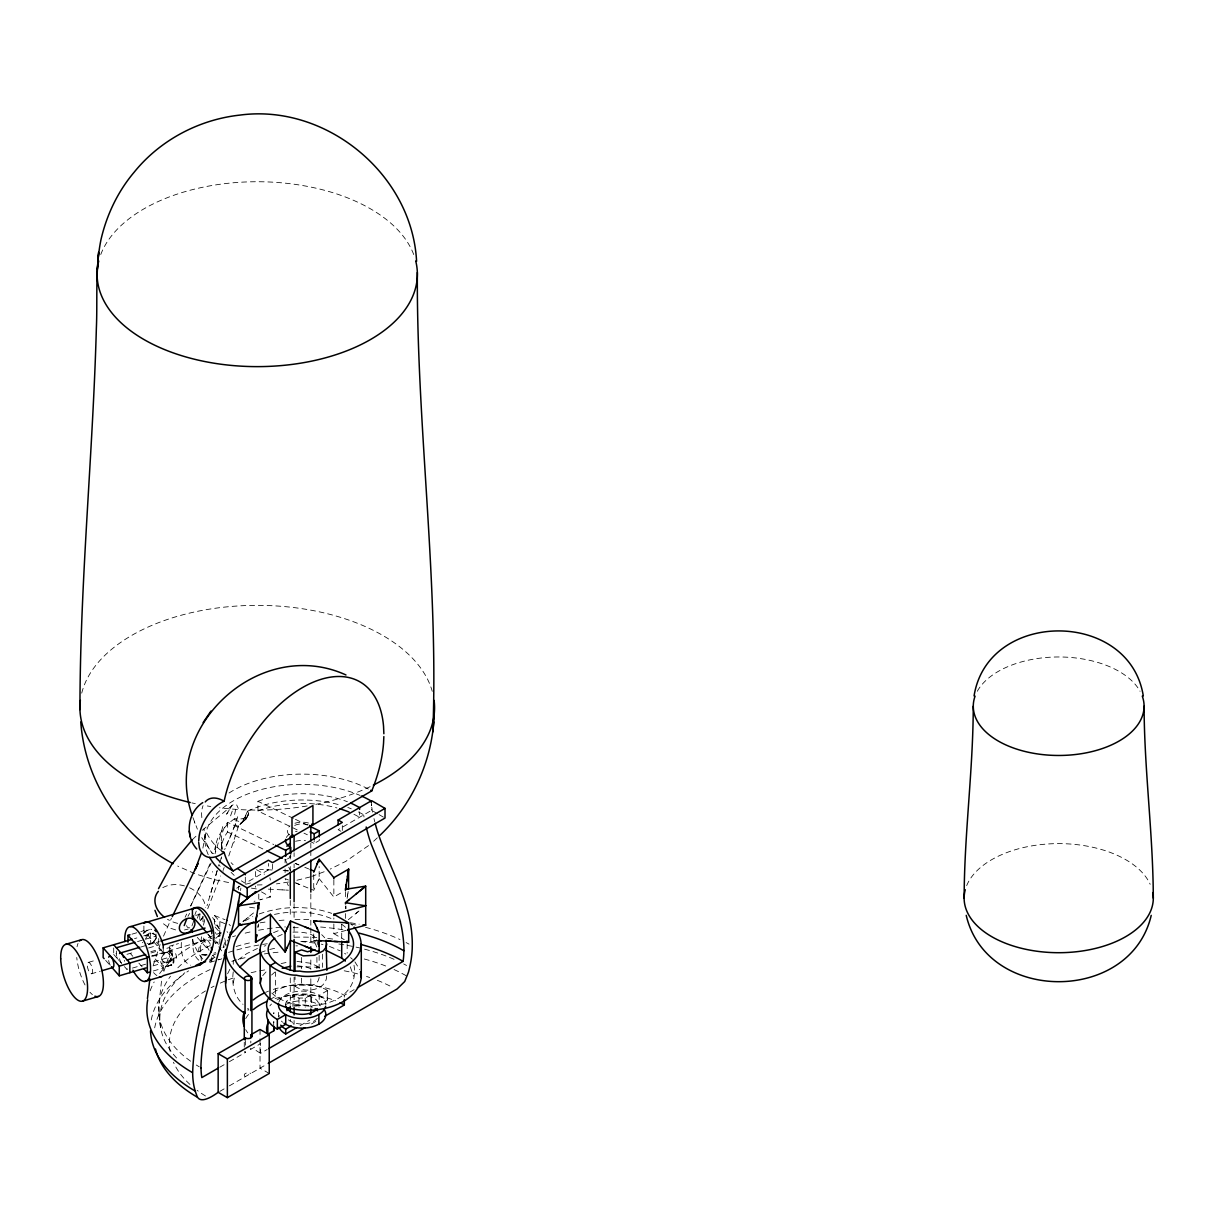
<?xml version="1.0" encoding="UTF-8"?>
<svg xmlns="http://www.w3.org/2000/svg" width="1214" height="1214" viewBox="0 0 1214 1214"><rect width="100%" height="100%" fill="white"/><g stroke="black" fill="none" stroke-linecap="round" stroke-linejoin="round"><path stroke-width="0.75" stroke-dasharray="5 3.75" d="M244.272 1047.151L244.272 1041.597M319.145 955.418L319.145 968.575M233.27 971.792C231.586 983.431 233.938 996.299 243.012 1004.357M319.176 977.407C316.778 990.943 301.816 981.534 295.048 986.087L295.048 976.693M176.303 957.634L176.334 956.48M221.343 848.404L221.661 840.786L221.434 847.964L221.358 842.258M233.27 983.082L234.757 975.555M181.356 942.428C180.886 950.577 181.736 961.883 190.628 965.191M192.859 939.393C192.465 946.313 192.814 955.843 199.278 960.562M161.508 981.17L158.897 1004.858L159.535 1020.215M347.902 893.292L348.175 891.516M258.005 926.935L258.294 925.068M257.899 927.542L258.476 923.869M347.098 898.345L348.372 890.302M345.899 905.902L346.081 908.527M347.462 896.023L347.644 894.915M205.561 834.61L202.799 848.495M225.925 945.827L226.153 944.629M237.686 816.734L231.798 833.502M248.02 815.687L248.445 813.881L246.518 818.479L238.612 825.854A3.672 1.472 -48.2 0 1 237.671 826.218L235.531 824.822L234.651 819.435A9.727 7.906 50.2 0 0 244.135 820.649A9.727 5.615 60 0 0 245.638 817.447A9.666 5.584 0 0 0 247.702 811.331M215.834 844.883L213.603 853.73M204.104 921.805L204.635 919.605M221.494 831.453L223.118 825.156M220.751 834.413L215.03 853.761M247.459 811.483L243.301 820.482L238.612 825.854L228.186 857.797M153.359 964.993L160.096 944.507M163.89 971.367L172.525 945.403M217.169 870.802L209.901 896.402M217.154 870.529L207.033 905.796M218.52 865.977L218.99 864.444M219.734 862.82L221.282 858.025M207.731 908.74L220.553 875.962M190.81 905.932L211.19 862.911M221.069 858.344L221.601 856.887M209.992 863.928L190.568 906.054M227.155 941.093L227.61 939.924M197.29 918.179L197.336 918.072A30.229 10.015 -77.6 0 1 199.278 913.535M223.103 947.421L223.148 947.315A30.229 22.383 82.5 0 0 225.091 939.864L224.605 938.71M235.501 824.215L224.636 849.588M163.526 936.131L171.432 918.33M224.18 867.494L223.27 869.619M227.61 973.765L229.932 969.197M231.677 833.76L225.318 847.827M295.199 882.745L313.728 890.302L319.161 878.633L319.161 866.538M318.159 880.772L318.796 879.406M245.865 815.641L239.947 824.473L244.135 820.649A9.727 7.906 50.2 0 0 247.246 812.166M185.12 917.223L186.668 914.036M187.942 916.312L189.612 913.338M145.452 936.085L149.625 932.868L154.861 934.416M200.947 919.863L202.905 916.904M262.725 975.661L267.217 970.608M143.146 933.263L147.198 929.909L150.961 929.226M211.782 956.844L211.782 961.397A28.423 10.531 73.6 0 1 208.034 962.414M271.557 975.024L274.85 972.095M215.773 938.407L219.734 934.522M144.102 932.868L144.997 931.988M192.343 839.678L197.305 834.974M373.669 841.226L377.357 837.766M202.268 830.285L231.859 805.671A5.645 2.974 -56 0 1 234.15 804.351L236.684 804.928L238.263 808.387M238.111 959.773L246.943 953.521L257.52 948.438M171.295 960.927L166.895 962.869L162.813 961.2M243.483 921.138L244.712 920.121M242.876 921.623L254.986 911.729M246.245 918.861L248.324 917.177M348.312 919.711L359.921 910.227M355.99 913.429L357.993 911.805M368.525 845.612L345.884 861.287L330.238 869.087M234.697 818.555L230.888 821.483A86.74 50.078 0 0 0 215.5 852.653M170.643 965.054L171.69 964.402M244.894 920.925L252.785 916.631M236.73 888.193L239.659 886.508M241.343 880.818A80.822 46.663 0 0 0 245.304 883.246L268.4 869.907L268.4 863.473M377.569 813.759L371.621 810.315L338.129 829.663L340.922 831.271M319.161 878.633L333.85 897.009L343.107 891.668M269.994 999.547L275.441 996.391L275.441 971.944M292.923 1006.421L292.923 994.63L298.993 998.136A28.423 16.404 0 0 1 305.245 998.136L311.315 994.63L311.315 1007.332M219.764 1067.227L227.762 1062.599M229.37 1061.673L245.395 1052.432L245.395 1051.521M250.281 1049.033A3.839 2.216 0 0 1 250.812 1049.291L260.585 1043.661L260.585 1053.327L267.156 1049.533M354.124 989.653L344.321 995.313L344.321 997.119M300.07 1025.693L309.631 1020.17M311.482 1023.933L316.414 1021.095M219.764 1091.401L227.762 1086.773M229.37 1085.847L266.594 1064.359M211.373 960.395L210.265 960.896M277.687 936.464L282.209 934.446M273.529 932.671L279.341 930.273M147.031 930.577L149.459 929.59M247.55 811.134L252.618 808.934A86.74 50.078 0 0 1 341.407 805.413M171.842 965.024L167.107 966.405L163.45 965.737M324.168 871.743L311.831 876.371M262.224 951.943L265.183 950.881M259.174 913.975C282.346 905.75 308.432 905.31 331.71 913.353M209.794 962.444L219.719 959.409M264.182 946.131L265.896 945.615M131.962 934.173L136.924 932.716M140.9 931.548L143.889 930.668L163.237 952.595M195.727 915.417L200.34 914.051M134.557 938.604L136.863 937.936M143.813 935.888L153.404 933.065M137.561 941.563L142.857 940M145.498 939.226L156.09 936.115M113.706 947.967L113.706 954.416L116.013 953.734M148.457 944.189L156.045 941.958L158.731 945.008L148.154 948.119M88.501 962.353L95.587 960.274M140.9 947.011L146.788 945.205M148.563 944.689L159.155 941.578M113.706 954.416L116.392 957.467L119.033 956.678M126.969 954.341L134.921 952.019M150.809 951.715L160.036 948.999M169.262 946.283L173.875 944.932M176.182 944.249L178.488 943.566M150.961 952.975L161.553 949.849M166.849 948.301L169.49 947.512L172.176 950.562L172.176 955.403M91.445 973.78A5.918 2.2 73.6 0 0 91.187 965.13A5.918 2.2 73.6 0 0 87.287 965.297A5.918 2.2 73.6 0 0 91.445 973.78L100.292 971.185M151.31 956.101L220.356 935.797M152.994 956.207L172.176 950.562M132.432 968.089L145.665 964.189M153.617 961.867L169.49 957.193L172.176 960.228M152.994 965.874L171.523 960.426M223.148 947.315L224.651 946.874M153.298 970.988L163.237 968.074L152.357 955.737M213.755 953.202L215.743 952.626M221.676 950.881L218.702 946.571M209.719 960.502L211.782 959.895M281.132 963.567L288.507 961.989M310.253 876.918L295.078 880.711M269.736 949.454L277.702 947.603M245.623 884.278L250.934 882.866M269.887 877.798L270.388 880.089M254.06 901.365L255.046 901.107M270.388 887.343L270.388 897.009L259.781 899.847L261.981 899.255M333.85 923.991L333.85 933.657L346.233 930.349M184.498 929.939L188.185 929.074M274.47 914.415C293.879 910.257 314.851 911.198 333.137 919.347M288.537 882.032L276.458 883.883M204.893 955.099L206.213 954.857M166.895 966.268L168.215 966.041M207.275 954.948L201.448 954.568M292.999 932.14C302.013 931.791 320.42 932.58 316.915 946.131M293.196 927.663L300.647 927.693M257.231 884.976L262.057 884.839M295.882 945.858L297.521 945.858M296.99 961.412L310.875 963.294L321.149 968.119M297.384 965.828L305.473 966.754L312.559 969.258M300.829 941.518L317.051 943.278M272.118 869.998L259.659 869.345M283.15 870.575L288.674 870.878M266.898 869.725L268.537 869.801M286.049 870.726L288.401 870.863M282.164 889.862L285.002 890.014M268.446 889.149L288.401 890.196M238.885 886.205L239.886 886.372M251.419 888.147L258.779 889.285M249.583 907.207L255.107 908.057M350.36 922.792L359.192 924.158M228.642 882.532L214.18 879.634L196.319 874.186M321.315 944.158L322.985 944.553M175.62 929.909L168.822 927.693L161.72 922.503M329.419 946.404L340.224 950.85M214.468 924.158L214.468 915.523L225.015 919.681M214.468 915.523L219.84 921.623L226.866 924.385M285.093 862.911L285.093 859.284L288.462 860.665M295.199 863.412L298.568 864.778M304.805 867.327L308.675 868.905M288.462 879.998L285.093 878.633L288.371 885.719M295.563 863.564L299.054 864.975M296.004 883.079L299.054 884.323M194.741 873.64L177.699 866.052M297.157 829.86L257.96 810.982L257.96 801.301L293.742 818.539M295.457 819.359L307.37 825.11M303.97 833.138L307.37 834.777M222.799 849.33A80.822 46.663 0 0 1 227.61 822.303L273.711 844.519M227.61 822.303L227.61 831.969L265.183 850.073M353.911 814.23L359.602 817.265L359.602 811.817M379.072 814.624L385.02 818.054M256.503 869.664L264.47 874.247M261.511 891.88L270.388 897.009M333.85 933.657L344.215 939.636M269.235 1073.464L260.024 1068.153L260.024 1038.531M344.624 953.324L345.793 954.067M341.498 924.142L341.711 924.294A54.994 31.746 0 0 1 344.518 926.494L346.127 927.951M247.656 1008.364L248.688 1009.122M350.588 923.763L352.424 925.417M350.588 957.618L352.424 959.272M295.048 986.087C304.577 993.978 326.915 990.26 326.642 975.737M271.799 993.052C296.428 1016.482 363.305 1007.483 353.593 963.066M229.051 924.249L230.387 925.766M227.033 931.624L227.701 932.398M215.075 926.995L221.115 933.839M215.47 940.85L218.49 944.264M208.155 934.203L210.568 936.95M207.822 934.234L211.448 938.346M212.647 939.712L217.488 945.205M197.26 937.345L208.155 949.682M130.399 953.551L132.827 956.298M138.866 963.142L142.508 967.255M116.726 957.846L117.728 958.984M118.411 959.743L119.078 960.502M119.746 961.276L121.43 963.172M124.45 966.602L127.136 969.652L127.136 966.42M105.664 960.38L109.7 964.948M212.617 917.511L221.616 932.064M354.898 961.852L359.739 969.622M324.715 937.769L322.499 935.387A28.074 16.207 0 0 0 321.68 934.674M350.3 966.83L353.593 976.223M171.811 953.734L172.752 956.42M201.721 837.645L212.404 853.518A98.03 56.588 0 0 1 204.18 828.403M285.093 859.284L290.51 870.969M316.839 947.026L313.728 940.364L313.728 933.111M192.935 817.553L197.381 829.162M194.301 821.468L194.968 823.38M150.779 933.839L150.157 932.822L150.779 943.506M160.567 1027.772L158.776 1011.657L158.973 1014.221M201.403 960.578L201.236 959.272A71.201 41.109 60 0 1 200.705 950.592M371.621 805.489L371.484 804.366M371.621 800.648L371.621 810.315M347.158 943.703L347.158 953.111M345.474 891.698L345.474 898.952M345.474 906.205L345.474 908.74M345.474 913.581L345.474 918.406M342.318 825.626L342.318 830.467M341.711 924.294L341.711 939.333M333.85 880.089L333.85 897.009M333.85 917.936L333.85 919.15M322.499 954.189L322.499 967.346M319.297 839.314L319.297 840.528L314.168 843.487L314.168 840.467M316.915 957.406L316.915 968.696M313.728 874.596L313.728 890.302M310.83 843.047L310.83 848.707M310.83 850.604L310.83 858.146M310.83 893.974L310.83 926.024M310.83 927.906L310.83 944.887M310.83 959.971L310.83 969.394M310.83 978.818L310.83 1007.104M305.245 998.136L305.245 1007.21M301.573 957.436L301.573 968.711M301.573 978.12L301.573 983.75M298.993 998.136L298.993 1007.21M294.092 852.714L294.092 856.492M294.092 864.034L294.092 867.798M294.092 903.626L294.092 918.71M294.092 926.252L294.092 937.572M294.092 977.164L294.092 1005.45M294.092 1020.534L294.092 1024.312A11.837 6.844 0 0 1 290.283 1019.548M290.738 855.809L290.738 857.023L285.669 859.952L285.669 858.738M290.283 855.233L290.283 859.011M290.283 866.553L290.283 870.317M290.283 900.485L290.283 917.465M290.283 977.877L290.283 1004.312M285.093 868.966L285.093 872.578M273.863 1013.553L273.863 1012.643A28.423 16.404 0 0 0 273.727 1013.766M273.863 1021.702L273.863 1022.613M273.696 1021.702L273.696 1025.329M272.589 864.277L272.589 869.103M260.024 1029.472L260.024 1036.726M258.779 894.126L258.779 900.166M255.577 871.546L255.577 879.998M255.577 886.053L255.577 887.252M250.812 1041.126L250.812 1042.947M250.812 1048.38L250.812 1049.291M245.304 877.206L245.304 883.246M245.395 1040.641L245.395 1045.178M238.551 886.159L238.551 889.786M233.27 960.517L233.27 964.28M219.84 921.623L219.84 944.067M202.981 916.722L202.981 923.596M192.419 939.257L192.419 939.469A28.423 10.531 73.6 0 0 202.768 959.014M169.49 947.512L169.49 957.193M163.237 948.028L163.237 955.039M163.237 965.631L163.237 972.642M158.731 938.559L158.731 945.008M156.045 933.9L156.045 941.958M143.889 926.1L143.889 933.111M116.392 951.017L116.392 957.467M370.133 786.672A177.32 102.371 0 0 1 315.792 804.351M307.188 805.944A177.32 102.371 0 0 1 219.537 807.75M210.766 806.521A177.32 102.371 0 0 1 207.275 805.944M195.272 803.638A177.32 102.371 0 0 1 191.888 802.894M81.717 693.148A177.32 102.371 0 0 1 255.653 605.361A177.32 102.371 0 0 1 432.26 691.343M100.762 254.53A160.127 92.446 0 0 1 257.231 181.736A160.127 92.446 0 0 1 413.701 254.53M966.678 885.613A94.586 54.539 0 0 1 1057.515 843.624A94.586 54.539 0 0 1 1150.189 884.293M977.3 691.267A85.405 49.258 0 0 1 1058.684 656.971A85.405 49.258 0 0 1 1140.067 691.297M215.455 924.992A5.918 2.2 73.6 0 1 219.112 929.59A5.918 2.2 73.6 0 1 219.112 936.191A5.918 2.2 73.6 0 1 215.455 932.489M145.695 938.832A5.918 4.31 -41.4 0 1 153.055 933.642A5.918 4.31 -41.4 0 1 155.073 940.197A5.918 4.31 -41.4 0 1 147.046 943.187M166.895 952.125A5.918 3.414 60 0 1 171.083 959.364A5.918 3.414 60 0 1 166.895 961.791M171.584 957.8A5.918 4.31 -41.4 0 1 162.858 961.245A5.918 4.31 -41.4 0 1 165.316 952.808A5.918 4.31 -41.4 0 1 172.16 955.843M110.216 965.191A5.918 2.2 73.6 0 1 108.532 959.227M121.521 963.263A5.918 2.2 73.6 0 1 119.093 956.116M124.344 960.32A5.918 2.2 73.6 0 1 124.45 961.321M92.416 994.615A29.606 10.972 73.6 0 1 89.973 992.248M85.026 984.949A29.606 10.972 73.6 0 1 76.755 957.497M77.043 946.783A29.606 10.972 73.6 0 1 78.03 943.445M278.947 1016.482A23.688 13.673 0 0 1 279.357 1015.511M295.594 1006.148A23.688 13.673 0 0 1 312.286 1006.937M294.699 825.399A11.837 6.844 0 0 1 308.204 824.852M289.175 834.868A14.811 8.544 0 0 1 289.918 825.884M294.941 823.244A14.811 8.544 0 0 1 309.297 823.244M220.933 850.361A31.352 18.104 60 0 1 205.196 829.86M201.843 817.644A31.352 18.104 60 0 1 203.042 805.641M229.036 793A98.03 56.588 0 0 1 368.54 789.1M374.747 821.681A246.321 142.205 -60 0 1 373.973 818.555M372.622 812.166A246.321 142.205 -60 0 1 371.499 805.58M245.395 1076.606A3.839 2.216 0 0 1 245.395 1073.464A3.839 2.216 0 0 1 250.812 1073.464M247.474 1009.987A3.839 2.216 0 0 1 248.976 1010.018M221.783 958.726A28.423 10.531 73.6 0 1 218.581 959.318M214.999 957.467A28.423 10.531 73.6 0 1 212.647 955.19M209.096 950.274A28.423 10.531 73.6 0 1 203.527 938.058M199.809 919.499A28.423 10.531 73.6 0 1 199.961 913.368M225.091 939.864A28.423 10.531 73.6 0 1 225.546 945.448M171.432 964.584A8.786 6.389 -41.4 0 1 160.794 962.201A8.786 6.389 -41.4 0 1 168.989 951.488A8.786 6.389 -41.4 0 1 176.03 958.559M156.348 937.587A8.786 6.389 -41.4 0 1 148.791 944.113M142.66 942.762A8.786 6.389 -41.4 0 1 142.357 942.383M143.753 933.247A8.786 6.389 -41.4 0 1 151.704 929.317M171.569 965.206A9.469 5.463 60 0 1 169.55 965.585M169.55 951.366A9.469 5.463 60 0 1 172.494 955.919M206.365 954.811A8.786 6.389 -41.4 0 1 199.035 947.633A8.786 6.389 -41.4 0 1 210.887 940.38M207.533 940.197A9.469 5.463 60 0 1 210.735 945.372M156.91 975.57A28.423 10.531 73.6 0 1 153.556 972.581M220.933 947.466A33.977 21.958 -84.1 0 1 218.793 951.503M213.254 958.347A33.977 21.958 -84.1 0 1 211.297 959.955M199.217 1066.803A143.419 82.795 0 0 1 196.289 1065.012M190.613 1061.203A143.419 82.795 0 0 1 170.506 976.253M177.851 967.801A143.419 82.795 0 0 1 210.234 945.569M215.409 943.187A143.419 82.795 0 0 1 218.11 942.034M232.527 936.738A143.419 82.795 0 0 1 235.607 935.782M245.152 933.141A143.419 82.795 0 0 1 251.799 931.608M258.612 930.243A143.419 82.795 0 0 1 285.472 926.889M320.602 927.026A143.419 82.795 0 0 1 345.626 930.243M200.553 950.486A167.79 96.877 60 0 1 201.539 936.449M203.451 925.205A167.79 96.877 60 0 1 204.225 921.912M176.576 1057.986A142.326 82.173 0 0 1 184.847 972.733M212.632 955.403A142.326 82.173 0 0 1 216.077 953.84M236.123 946.495A142.326 82.173 0 0 1 252.178 942.337M294.759 937.223A142.326 82.173 0 0 1 316.824 937.557M327.704 938.452A142.326 82.173 0 0 1 334.836 939.317M234.196 875.355A80.822 46.663 0 0 1 231.1 872.335M221.358 851.924A80.822 46.663 0 0 1 227.61 831.969M257.96 810.982A80.822 46.663 0 0 1 336.915 807.947M233.118 864.687A80.822 46.663 0 0 1 231.1 862.668M257.96 801.301A80.822 46.663 0 0 1 347.401 801.741M210.295 961.184A29.257 18.559 -82.3 0 1 209.369 961.549M269.872 1005.845A35.525 20.517 0 0 1 271.511 1004.024M277.004 999.941A35.525 20.517 0 0 1 327.249 999.941L327.249 990.275A35.525 20.517 0 0 0 272.847 993.158M194.938 914.673A120.414 65.693 -32.7 0 1 196.304 911.137M212.556 871.622A165.316 3.354 -77.3 0 1 212.344 872.092M230.584 815.869A47.665 7.208 -66.8 0 1 233.149 808.615M235.562 809.51A48.97 26.526 -39.5 0 1 233.513 817.675M233.574 842.971A164.194 41.155 -50.5 0 1 234.348 841.423M193.633 921.214A117.712 12.595 -67 0 1 190.492 929.954M245.638 817.447A9.666 5.584 0 0 1 235.03 818.646M203.057 916.555A12.686 5.417 -49.5 0 1 200.128 920.804M189.763 927.845A12.686 5.417 -49.5 0 1 186.622 925.569M177.699 923.368A25.934 18.938 19.1 0 1 167.471 919.271M162.797 887.677A25.934 18.938 19.1 0 1 184.437 885.901M189.627 887.813A25.934 18.938 19.1 0 1 205.439 907.344M223.391 871.091A86.74 50.078 0 0 1 222.951 870.514M220.159 866.447A86.74 50.078 0 0 1 219.461 865.248M347.826 807.492A86.74 50.078 0 0 1 351.271 808.797M358.449 811.984A86.74 50.078 0 0 1 363.456 814.655M240.888 888.087A281.451 162.494 -60 0 1 240.493 890.575M364.018 817.007A281.451 162.494 -60 0 1 363.654 814.958M150.157 990.776A155.255 89.639 0 0 1 154.178 981.944M159.626 973.537A155.255 89.639 0 0 1 221.95 932.367M260.069 922.852A155.255 89.639 0 0 1 268.598 921.608M279.038 920.5A155.255 89.639 0 0 1 286.079 919.984M294.987 919.59A155.255 89.639 0 0 1 311.042 919.651M351.058 924.066A155.255 89.639 0 0 1 356.567 925.189M365.535 927.314A155.255 89.639 0 0 1 399.998 939.56M406.113 942.58A155.255 89.639 0 0 1 409.042 944.143M151.28 1019.912A151.659 87.56 0 0 1 188.656 970.866M209.673 959.546A151.659 87.56 0 0 1 216.183 956.814M228.536 952.398A151.659 87.56 0 0 1 267.277 943.748M302.119 941.396A151.659 87.56 0 0 1 317.78 941.867M338.843 944.006A151.659 87.56 0 0 1 394.565 959.546M403.701 963.946A151.659 87.56 0 0 1 406.569 965.479M208.231 854.656A97.074 56.041 0 0 1 247.762 793.956A97.074 56.041 0 0 1 360.072 795.428M290.389 856.826A16.586 9.575 0 0 1 289.387 856.189M295.533 841.272A16.586 9.575 0 0 1 305.518 840.695M311.512 842.167A16.586 9.575 0 0 1 313.849 843.29M286.322 837.493A16.586 9.575 0 0 1 289.387 834.261M295.533 831.605A16.586 9.575 0 0 1 297.096 831.271M260.251 1053.13A59.213 34.189 0 0 1 253.331 1048.335M245.698 1018.592A59.213 34.189 0 0 1 250.342 1012.37M275.092 998.53A59.213 34.189 0 0 1 335.671 1000.791M247.777 1032.871A59.213 34.189 0 0 1 245.698 1029.654M265.608 992.369A59.213 34.189 0 0 1 268.567 991.11M273.393 989.395A59.213 34.189 0 0 1 343.987 995.116M154.694 1027.833A148.214 85.572 0 0 1 210.204 969.531M231.798 961.336A148.214 85.572 0 0 1 246.67 957.315M264.409 953.916A148.214 85.572 0 0 1 281.132 951.958M364.306 958.999A148.214 85.572 0 0 1 386.113 966.162M394.034 969.531A148.214 85.572 0 0 1 406.933 976.162M205.5 1095.999A132.721 76.634 0 0 1 197.123 1090.339M189.961 1084.436A132.721 76.634 0 0 1 173.435 1062.204M170.112 1051.37A132.721 76.634 0 0 1 205.5 990.928M211.13 987.68A132.721 76.634 0 0 1 214.074 986.132M220.28 983.128A132.721 76.634 0 0 1 234.575 977.498M251.146 972.702A132.721 76.634 0 0 1 267.414 969.5M296.975 966.89A132.721 76.634 0 0 1 320.906 967.604M344.184 970.79A132.721 76.634 0 0 1 358.236 974.023M366.522 976.466A132.721 76.634 0 0 1 369.678 977.498M377.326 980.32A132.721 76.634 0 0 1 393.108 987.68M245.395 1052.432A3.839 2.216 0 0 1 244.439 1051.536M278.932 1001.975A23.688 13.673 0 0 1 304.699 991.185A23.688 13.673 0 0 1 325.807 1004.934M282.604 1022.203A23.688 13.673 0 0 1 281.405 1021.08M278.932 1017.256A23.688 13.673 0 0 1 278.932 1011.657M285.366 1004.782A23.688 13.673 0 0 1 320.602 1005.89M285.533 1004.782A16.586 9.575 0 0 1 303.105 995.222A16.586 9.575 0 0 1 318.584 1005.905M317.279 1018.318A16.586 9.575 0 0 1 303.667 1023.979A16.586 9.575 0 0 1 288.462 1019.881M294.076 1006.087A16.586 9.575 0 0 1 312.742 1007.104M226.654 814.108L231.859 805.671L226.654 814.108M247.656 816.324L245.577 819.526L247.656 816.324M327.583 990.472L319.206 995.313L319.206 1004.98L327.583 1000.139L327.583 990.472M317.415 940.546L313.728 940.364L317.415 940.562"/><path stroke-width="1.5" d="M244.272 1039.745L244.287 1011.96M326.126 940.243L326.824 970.289M79.942 709.598C80.018 582.325 92.841 455.523 96.361 328.372C97.651 298.887 95.011 268.901 100.944 239.795C106.589 215.075 117.804 191.493 134.223 172.13C160.066 140.141 199.066 119.518 239.871 115.102C326.171 103.463 412.183 174.194 416.584 261.374M964.144 898.148C964.265 834.048 973.142 770.313 973.264 706.214M198.671 840.999L199.187 835.657A31.64 18.271 -60 0 1 224.12 801.24A115.133 66.482 -60 0 1 310.025 683.619A115.133 66.482 -60 0 1 383.548 726.382L383.867 733.742M271.253 933.915C242.754 950.744 276.048 975.753 296.262 975.176C321.968 981.777 381.363 961.594 354.109 927.132M260.251 949.5L260.251 983.34C269.432 1022.81 355.839 1017.302 361.286 977.619L361.286 943.779M383.852 736.579L383.548 743.059A115.133 66.482 -60 0 1 372.637 788.721L371.772 790.891L233.149 870.939A98.03 56.588 0 0 1 216.213 857.979M225.607 949.454C225.394 962.368 234.833 973.021 245.061 979.683L245.061 1013.523C233.134 1006.057 222.435 992.096 226.441 977.285M260.251 983.34L261.435 978.105M326.824 943.961L325.898 947.466L323.258 950.866L314.517 955.281L303.242 955.858L295.048 952.246L301.573 949.909L307.491 951.746L315.033 949.773M97.348 269.113L98.638 252.345L97.879 261.374M434.278 713.331C433.019 759.084 413.033 804.002 379.815 835.444M433.702 721.92L432.852 731.905C438.724 578.668 416.523 425.795 417.343 272.497M147.44 998.591L149.883 978.924M345.99 885.962L346.233 884.475M347.902 873.868L348.175 872.183M256.033 919.969L256.351 917.951M256.412 917.587L256.564 916.646M258.005 907.586L258.294 905.72M255.577 922.868L270.388 914.309L270.388 933.657L255.577 942.201L255.577 922.868L258.779 902.7L238.551 905.826L238.551 925.174L256.943 922.321M255.608 922.686L255.987 920.333M256.594 916.418L256.761 915.386M258.37 905.28L258.719 903.004M256.033 939.317L256.351 937.284M256.412 936.965L256.564 935.994M255.577 942.201L256.746 934.871M255.608 942.018L255.957 939.848M256.594 935.751L256.761 934.719M345.899 886.569L345.474 890.499M346.794 880.894L346.992 879.695M347.462 876.69L347.644 875.582M348.251 871.652L348.661 869.118L333.85 877.676L333.85 878.875M364.853 906.19L365.702 905.492L365.702 886.159L345.474 889.285L348.661 869.118L348.539 889.194M204.468 1035.041L211.797 1002.931L233.756 923.338A281.451 162.494 -60 0 0 240.084 893.064M974.068 695.941C987.832 609.216 1129.536 609.276 1143.3 695.971M226.866 920.44C215.439 971.124 194.179 1020.2 192.677 1072.706A84.297 48.666 -60 0 0 195.226 1091.052A88.91 51.337 -60 0 0 196.501 1094.709C199.157 1105.908 213.892 1095.392 218.156 1092.327L227.367 1097.638L269.235 1073.464L269.235 1034.783L260.024 1029.472L250.812 1034.783A3.839 2.216 0 0 1 250.812 1037.924A3.839 2.216 0 0 1 245.395 1037.924L218.156 1053.646L218.156 1092.327M1151.221 915.371C1130.522 1003.811 986.906 1003.766 966.223 915.356M184.209 925.569L186.637 919.104M201.448 852.835L195.166 869.649L198.003 863.442L172.221 916.707M159.489 976.693A28.423 10.531 73.6 0 0 163.237 975.677L200.143 964.827L200.811 963.127L205.606 961.716M318.66 946.01L318.66 941.229M286.701 929.226L287.612 927.253M316.657 864.687L317.491 862.851M285.093 952.034L285.093 932.701L290.51 921.016L319.161 932.701L319.161 952.034L290.51 940.364L285.093 952.034L270.388 933.657M313.728 872.183L319.161 859.284L333.85 877.676M286.959 948.013L287.445 946.95M285.442 931.927L286.079 930.561M318.159 861.424L318.796 860.058M285.442 951.26L286.079 949.909M158.533 888.648L171.66 864.459L192.343 839.678M345.975 674.969C260.069 635.757 161.28 726.184 192.04 814.973M228.657 937.618L229.279 936.48M229.932 935.341L239.841 924.507M210.948 711.101L203.163 722.558M250.812 1010.609L250.812 976.769L239.826 966.997L248.521 959.106L260.782 952.52M192.237 929.621L192.419 931.851M192.252 909.817C201.949 900.849 210.477 917.89 212.313 925.842C216.335 939.515 212.92 956.92 200.143 964.827M239.052 905.416L245.016 900.53M254.667 892.654L255.926 891.622M238.551 905.826L255.881 891.653M246.396 899.407L248.172 897.95M240.235 923.778L238.551 925.174M346.415 901.926L349.268 899.604M359.374 891.334L364.853 886.857M345.474 903.914L345.474 902.7L365.702 886.159M356.218 893.899L357.69 892.715M202.784 802.591C187.517 812.287 184.649 835.672 196.744 849.011M274.85 938.255C255.077 953.491 283.924 972.52 299.812 971.079C321.786 976.071 370.376 958.195 347.583 929.454M200.811 963.127L196.152 965.221M338.129 819.996L371.621 800.648L385.02 808.387L385.02 818.054L247.216 897.616L233.816 889.892L233.816 880.211L268.4 860.24L272.589 862.668L342.318 822.409L338.129 819.996L338.129 824.822M275.426 845.339L285.669 850.27L290.738 847.357L290.738 854.003M319.297 836.901L319.297 830.862L314.168 833.821L314.168 839.253M233.816 880.211L247.216 887.95L385.02 808.387M347.735 888.997L348.661 888.466M275.441 962.55L269.994 965.691L269.994 999.547M267.808 1023.645A35.525 20.517 0 0 0 267.808 1034.267L273.863 1030.762L273.863 1026.225M218.156 1053.646L227.367 1058.957L269.235 1034.783M218.156 1068.153L201.828 1077.577L201.57 1075.953A71.201 41.109 -60 0 1 201.038 1067.88M296.869 1027.545L285.715 1033.979L285.715 1029.153L291.299 1025.921M357.386 987.771L403.094 961.382L403.336 959.47A71.201 41.109 -60 0 0 403.867 950.774M268.795 1048.577L304.911 1027.727M324.624 1016.346L344.321 1004.98L344.321 999.532M268.233 1063.403L397.115 988.985L404.717 981.519L408.42 972.353A88.91 51.337 -60 0 0 409.695 967.239A84.297 48.666 -60 0 0 412.259 945.934C412.988 905.432 390.483 870.347 378.04 833.168A246.321 142.205 -60 0 1 375.141 823.229M253.984 921.896C237.155 929.059 225.561 951.791 239.826 966.997M282.209 968.286L290.799 966.207M130.596 926.616L145.877 922.018M65.662 944.355L81.505 939.697M211.782 933.748L211.782 930.698A28.423 10.531 73.6 0 0 192.419 908.77L143.889 923.05A28.423 10.531 73.6 0 1 163.237 944.978L163.237 948.028M127.986 942.216L127.986 935.341L129.974 934.75M193.739 915.993L192.419 916.388L206.941 932.838M104.161 958.665L103.144 957.527L103.144 947.846L132.235 939.287M116.392 947.785L134.921 942.337M120.292 953.005L139.731 947.284M160.916 941.047L205.075 928.057M163.237 944.978L211.782 930.698M127.136 959.971L145.665 954.523M102.067 970.669L112.69 967.543M127.986 935.341L147.334 957.269L149.322 956.693M103.144 947.846L119.275 966.132L146.044 958.256M111.718 967.224L119.275 975.798L146.044 967.922M143.707 968.635L147.334 972.748L149.322 972.156M82.613 1001.095L98.44 996.436M144.724 981.473L161.25 976.724M238.551 900.667L238.551 905.492L239.811 905.158M333.85 915.523L333.85 914.309L365.702 905.826L365.702 925.174L347.705 929.97M239.886 924.962L242.588 924.537M363.001 905.917L365.702 905.492M320.01 921.35L321.3 921.426M320.01 940.698L321.3 940.759M313.728 922.23L313.728 921.016L348.661 922.868L348.661 942.201L318.705 940.622M315.306 921.107L316.884 921.183M345.808 922.716L347.386 922.792M326.718 941.047L331.149 941.275M334.078 941.427L335.155 941.487M335.489 941.503L337.629 941.624M344.275 941.973L348.661 942.201L346.809 941.138M345.474 902.7L365.702 905.826M238.551 905.492L239.886 905.705M363.001 924.749L365.702 925.174M326.05 950.395L341.711 958.134A54.994 31.746 0 0 1 344.518 960.335L345.337 961.063M310.147 869.512L313.728 870.969M305.184 927.01L308.675 928.422M305.184 946.343L308.675 947.77M310.784 826.749L319.297 830.862M266.883 850.893L282.255 858.298M173.132 863.67C121.097 836.006 84.813 780.784 80.777 721.92M333.85 914.309L348.661 922.868M230.053 935.053L230.387 932.215M113.706 944.75L129.837 963.021L129.837 972.687M270.388 914.309L285.093 932.701M316.626 927.253L317.537 929.226M313.728 921.016L319.161 932.701M318.432 950.486L319.161 952.034M157.35 916.509L154.952 910.348M360.543 971.974L361.286 977.619M400.453 921.896L393.108 898.254L371.15 844.018A281.451 162.494 -60 0 1 366.173 826.992M189.961 835.02L190.37 837.174M189.217 831.12L189.794 834.094M371.241 802.378L371.105 800.952M198.686 842.47L199.415 847.736A31.64 18.271 -60 0 0 224.12 852.425A115.133 66.482 -60 0 0 233.149 870.939M1153.3 898.178C1153.148 834.079 1144.256 770.344 1144.089 706.229M359.602 809.404L359.602 807.583L353.911 804.563A80.822 46.663 0 0 0 350.725 803.107M341.711 941.214L341.711 958.134M319.161 859.284L319.161 861.712M318.872 1014.449L318.872 1024.115M312.924 824.867L312.924 805.535L291.997 817.614L291.997 836.962M310.83 841.165L310.83 826.081A11.837 6.844 0 0 0 309.585 825.414M310.83 860.028L310.83 892.078M310.83 946.768L310.83 952.429M310.83 1008.986L310.83 1014.646M295.048 952.246L295.048 971.048M294.092 850.832L294.092 835.748A11.837 6.844 0 0 1 292.923 835.035M294.092 869.694L294.092 901.744M294.092 939.454L294.092 971.519M294.092 1007.347L294.092 1014.889M290.283 836.385L290.283 853.351M290.283 872.198L290.283 898.603M290.51 921.016L290.283 970.32M290.283 1006.209L290.283 1011.869M285.669 850.27L285.669 856.325M267.808 1019.76L267.808 1034.267M258.779 902.7L258.779 908.74M251.935 978.332A3.839 2.216 0 0 1 246.184 980.259A3.839 2.216 0 0 1 246.184 976.42A3.839 2.216 0 0 1 251.935 978.332L251.935 1036.361M250.812 1034.783L250.812 1037.5M247.216 887.95L247.216 897.616M245.304 874.793L245.304 873.579A80.822 46.663 0 0 1 237.625 868.511M245.395 1037.924L245.395 1039.73M227.367 1058.957L227.367 1097.638M225.607 955.099L225.607 983.31M192.419 908.77L192.419 918.831M147.334 957.269L147.334 972.748M119.275 966.132L119.275 975.798M434.096 700.417A177.32 102.371 0 0 1 373.351 785.094M190.219 802.5A177.32 102.371 0 0 1 80.367 700.417M415.734 261.025A160.127 92.446 0 0 1 257.231 366.628A160.127 92.446 0 0 1 98.729 261.025M1152.799 892.548A94.586 54.539 0 0 1 1056.286 952.687A94.586 54.539 0 0 1 965.267 889.725M1142.283 696.138A85.405 49.258 0 0 1 1058.684 755.472A85.405 49.258 0 0 1 975.085 696.123M108.714 957.209A5.918 2.2 73.6 0 1 111.809 957.77A5.918 2.2 73.6 0 1 113.888 965.176A5.918 2.2 73.6 0 1 111.46 966.905M119.518 953.521A5.918 2.2 73.6 0 1 123.661 957.451M79.532 941.017A29.606 10.972 73.6 0 1 100.808 966.056A29.606 10.972 73.6 0 1 94.92 996.163M285.715 1029.153A23.688 13.673 0 0 1 280.722 1025.162M286.625 1008.94A23.688 13.673 0 0 1 287.961 1008.318M285.715 1033.979A23.688 13.673 0 0 1 279.038 1027.196M309.585 1013.978A11.837 6.844 0 0 1 310.223 1014.297M224.12 852.425A31.352 18.104 60 0 1 222.511 851.454M205.196 801.953A31.352 18.104 60 0 1 224.12 801.24M370.71 790.284A98.03 56.588 0 0 1 371.772 790.891M291.648 836.765A14.811 8.544 0 0 1 290.753 836.203M311.603 824.154A14.811 8.544 0 0 1 312.59 824.685M234.014 880.135A236.988 136.818 -60 0 1 226.73 920.47M245.061 1013.523A3.839 2.216 0 0 1 244.424 1011.535M124.814 941.563A28.423 10.531 73.6 0 1 138.502 931.851A28.423 10.531 73.6 0 1 150.248 973.4A28.423 10.531 73.6 0 1 132.918 970.244M173.314 958.438A9.469 5.463 60 0 1 173.314 962.884M211.312 947.254A9.469 5.463 60 0 1 211.145 952.14M154.709 930.167A8.786 6.389 -41.4 0 1 156.242 931.73M200.887 1067.971A168.033 97.014 -60 0 1 204.589 1035.011M225.349 950.577A28.423 10.531 73.6 0 1 224.12 955.63M277.004 1028.956A35.525 20.517 0 0 1 267.808 1009.138M273.863 1030.762A28.423 16.404 0 0 1 273.863 1027.15M164.497 917.253A25.934 18.938 19.1 0 1 158.336 891.334M400.332 922.003A168.033 97.014 -60 0 1 404.019 950.683M325.656 1006.33A23.688 13.673 0 0 1 299.555 1018.379A23.688 13.673 0 0 1 278.567 1003.371M324.806 1010.503A23.688 13.673 0 0 1 313.349 1026.498A23.688 13.673 0 0 1 283.939 1023.22M192.343 1072.523A155.255 89.639 0 0 1 147.698 999.881M194.893 1090.87A151.659 87.56 0 0 1 150.506 1030.762M233.467 880.029A97.074 56.041 0 0 1 209.612 857.388M361.499 796.05A97.074 56.041 0 0 1 370.771 800.754M359.086 933.141A143.419 82.795 0 0 1 403.534 950.592M361.848 944.704A142.326 82.173 0 0 1 402.76 961.184M286.899 846.264A16.586 9.575 0 0 1 290.389 843.29M339.768 808.767A80.822 46.663 0 0 1 349.101 812.09M290.389 847.16A16.586 9.575 0 0 1 285.624 839.405M310.162 832.015A16.586 9.575 0 0 1 313.849 833.623M253.331 1009.578A59.213 34.189 0 0 1 267.065 1001.398M340.057 1002.703A59.213 34.189 0 0 1 343.987 1004.782M244.166 1026.285A59.213 34.189 0 0 1 244.166 1012.279M253.331 999.911A59.213 34.189 0 0 1 264.182 993.037M197.321 1097.183A148.214 85.572 0 0 1 155.453 1049.002M277.004 1019.29A35.525 20.517 0 0 1 268.264 998.561M317.279 1008.652A16.586 9.575 0 0 1 299.539 1014.236A16.586 9.575 0 0 1 285.624 1005.769M286.899 1010.655A16.586 9.575 0 0 1 290.389 1007.681M315.139 1008.531A16.586 9.575 0 0 1 317.491 1010.867M285.715 1014.646L277.338 1019.472L277.338 1029.153L285.715 1024.312L285.715 1014.646M60.715 958.863A29.606 10.972 73.6 0 0 81.49 1001.292A29.606 10.972 73.6 0 0 80.2 958.028A29.606 10.972 73.6 0 0 60.715 958.863M187.487 932.731A8.786 6.389 -41.4 0 0 193.754 919.878A8.786 6.389 -41.4 0 0 180.203 924.4A8.786 6.389 -41.4 0 0 187.487 932.731"/></g></svg>
